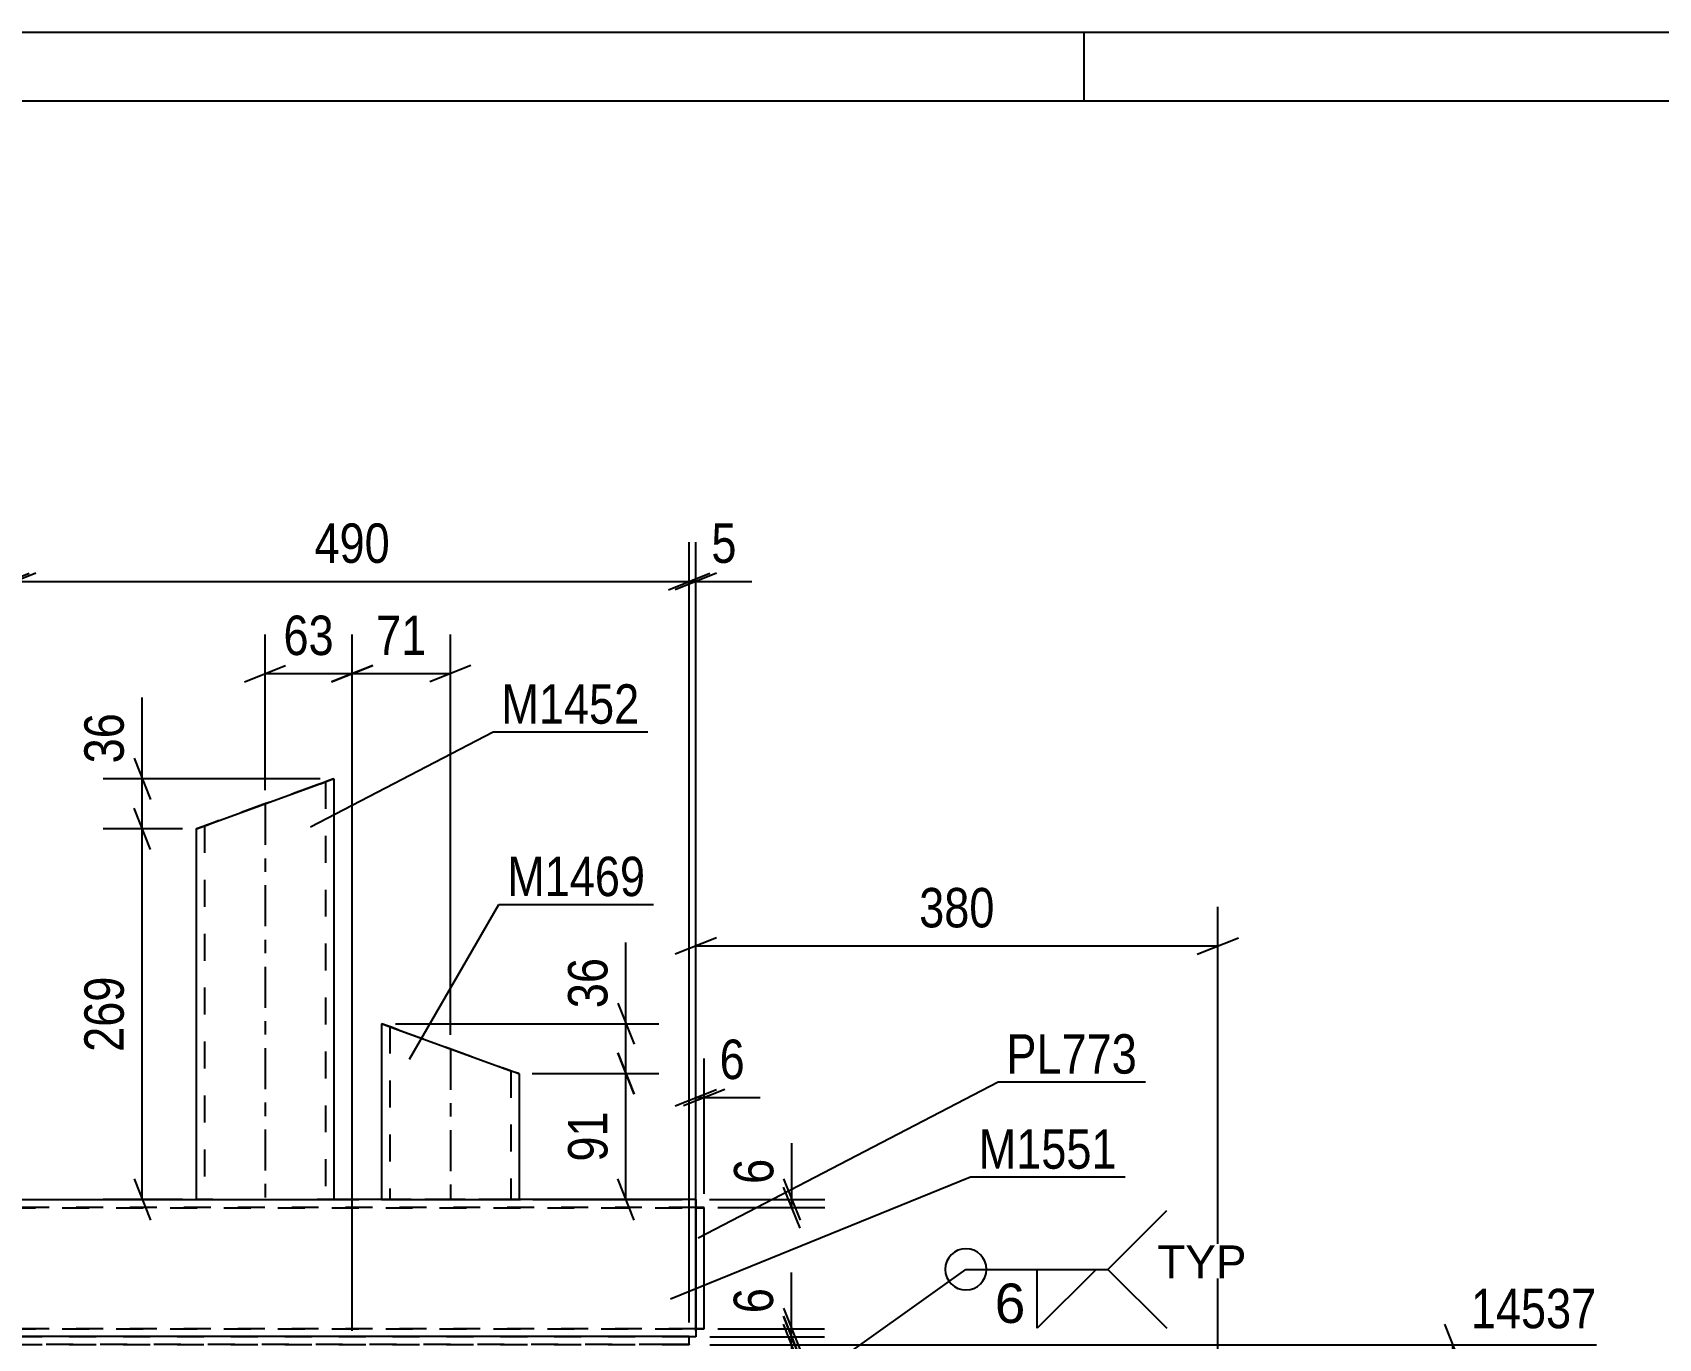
# Model space of a CAD drawing. Header units: millimetres. Extents: x 0 to 841, y 0 to 594.
# Drawn here: x 344.5 to 462.8, y 499.1 to 594 of the extents above; entities that cross this region are included whole.
import ezdxf

# ---------------------------------------------------------------- set-up
doc = ezdxf.new("R2010")
doc.units = ezdxf.units.MM
doc.linetypes.add('DXK_LINE_DOT2', pattern=[3.9198, 1.9599, -1.9599])
doc.linetypes.add('DXK_LINE_DOT3', pattern=[5.918699999999999, 2.979, -0.9799, 0.9799, -0.9799])
doc.styles.add('Arial', font='ARIAL.TTF', dxfattribs={"height": 0.2})
doc.styles.add('Arial Narrow', font='ARIALN.TTF', dxfattribs={"height": 0.2})

# ---------------------------------------------------------------- blocks, each defined once
blk = doc.blocks.new('Unknown-681621213-15216')
at = {"color": 5, "linetype": 'Continuous'}
for p, q in [((841, 594), (0, 594)), ((421, 589), (421, 594)), ((836, 589), (5, 589))]:
    blk.add_line(p, q, dxfattribs=at)
blk = doc.blocks.new('Part-681621213-31914 - 31883')
at = {"color": 2, "linetype": 'Continuous'}
for p, q in [((392.2548033678335, 499.2102249750586), (343.2548033678335, 499.2102249750586)), ((343.2548033678335, 498.6102249852193), (343.2548033678335, 499.2102249750586)), ((392.2548033678335, 498.6102249852193), (392.2548033678335, 499.2102249750586)), ((343.2548033678335, 498.6102249852193), (344.9314560782307, 498.6102249852193)), ((392.2548033678335, 498.6102249852193), (390.5781506574234, 498.6102249852193))]:
    blk.add_line(p, q, dxfattribs=at)
at = {"color": 7, "linetype": 'DXK_LINE_DOT2'}
for p, q in [((343.2548033678335, 499.2012072721098), (392.2548033678335, 499.2012072721098)), ((343.2548033678335, 498.6012072822705), (343.2548033678335, 498.6102249852193)), ((343.2548033678335, 498.6099164228502), (343.2548033678335, 498.6102249852193)), ((343.2548033678335, 498.6012072822705), (343.2548033678335, 498.6099164228502)), ((392.2548033678335, 498.6012072822705), (343.2548033678335, 498.6012072822705)), ((390.5781506574234, 498.6102249852193), (344.9314560782307, 498.6102249852193)), ((392.2548033678335, 498.6102249852193), (392.2548033678335, 498.6012072822705)), ((392.2548033678335, 498.6099164228502), (392.2548033678335, 498.6102249852193)), ((392.2548033678335, 498.6012072822705), (392.2548033678335, 498.6099164228502))]:
    blk.add_line(p, q, dxfattribs=at)
blk = doc.blocks.new('Part-681621213-40569 - 31883')
at = {"color": 2, "linetype": 'Continuous'}
for p, q in [((369.894422116137, 521.944330980946), (369.8944125100641, 509.1702872812064)), ((369.894422116137, 521.944330980946), (369.9857666466121, 521.9111688174951)), ((369.9857666466121, 521.9111688174951), (370.2458938723327, 521.8165619369872)), ((370.2458938723327, 521.8165619369872), (370.6352017812422, 521.674913379366)), ((370.6352017812422, 521.674913379366), (371.0944217732932, 521.5077878534817)), ((371.0944217732932, 521.5077878534817), (378.6944196931383, 518.7416160156281)), ((378.6944196931383, 518.7416160156281), (379.1536396873815, 518.5744568677999)), ((379.1536396873815, 518.5744568677999), (379.5429476025331, 518.4327125629841)), ((379.5429476025331, 518.4327125629841), (379.8030748375959, 518.3379623866729)), ((379.8030748375959, 518.3379623866729), (379.8944193790906, 518.3046311942967)), ((379.8944193790906, 518.3046311942967), (379.8944125100641, 509.170279761235)), ((369.985757065541, 509.1703717093636), (369.8944125100641, 509.1702872812064)), ((370.2458843624596, 509.1704431467174), (369.985757065541, 509.1703717093636)), ((370.6351923779249, 509.1704907175784), (370.2458843624596, 509.1704431467174)), ((371.0944124956665, 509.170507179714), (370.6351923779249, 509.1704907175784)), ((371.0944124956665, 509.170507179714), (378.6944124956665, 509.1705014645359)), ((379.1536326156004, 509.1704843117357), (378.6944124956665, 509.1705014645359)), ((379.5429406373076, 509.1704361553578), (379.1536326156004, 509.1704843117357)), ((379.8030679435679, 509.1703643267743), (379.5429406373076, 509.1704361553578)), ((379.8944125100641, 509.170279761235), (379.8030679435679, 509.1703643267743))]:
    blk.add_line(p, q, dxfattribs=at)
at = {"color": 7, "linetype": 'DXK_LINE_DOT2'}
for p, q in [((369.8944222073215, 521.942932283702), (369.894422116137, 521.944330980946)), ((369.9857667488161, 521.9096010913265), (369.8944222073215, 521.942932283702)), ((370.2458939838789, 521.8148509150149), (369.9857667488161, 521.9096010913265)), ((370.5400943137332, 521.7077346206659), (370.2458939838789, 521.8148509150149)), ((370.4944219519135, 521.7259489937471), (370.4944126012493, 509.1688884242813)), ((370.4944220430987, 521.7245502965031), (370.4944219519135, 521.7259489937471)), ((370.5400942171515, 521.7093679120219), (370.4944219519135, 521.7259489937471)), ((370.4944220430987, 521.7245502965031), (370.5400943138461, 521.7078847003156)), ((370.6701578300118, 521.6620644717677), (370.5400942171515, 521.7093679120219)), ((370.5400943138461, 521.7078847003156), (370.6701579313774, 521.6605096121596)), ((371.0944218932737, 521.5059474623711), (370.5400943137332, 521.7077346206659)), ((370.8648117844669, 521.591240192957), (370.6701578300118, 521.6620644717677)), ((370.6701579313774, 521.6605096121596), (370.8648118889533, 521.5896374597512)), ((370.8648117844669, 521.591240192957), (378.9240296974588, 518.6579260182473)), ((370.8648118889533, 521.5896374597512), (378.9240298019459, 518.6563232850419)), ((371.0944218932737, 521.5059474623711), (378.6944198131189, 518.7397756245177)), ((379.1536398051698, 518.572650098633), (378.6944198131189, 518.7397756245177)), ((378.9240296974588, 518.6579260182473), (379.1186836550345, 518.5870538658389)), ((378.9240298019459, 518.6563232850419), (379.1536396861248, 518.5727857215786)), ((379.1186836550345, 518.5870538658389), (379.1536396872796, 518.5743212881926)), ((379.1536396872796, 518.5743212881926), (379.2487472725659, 518.5396787776833)), ((379.1536396861248, 518.5727857215786), (379.2487473692605, 518.5381955659775)), ((379.5429477140793, 518.4310015410117), (379.1536398051698, 518.572650098633)), ((379.2487472725659, 518.5396787776833), (379.2944195433133, 518.5230131814958)), ((379.2487473692605, 518.5381955659775), (379.2944196344985, 518.5216144842518)), ((379.2944195433133, 518.5230131814958), (379.2944126012493, 509.1688818067069)), ((379.2944196344985, 518.5216144842518), (379.2944195433133, 518.5230131814958)), ((379.8030749397998, 518.3363946605039), (379.5429477140793, 518.4310015410117)), ((379.8944194702757, 518.3032324970529), (379.8030749397998, 518.3363946605039)), ((379.8944194702757, 518.3032324970529), (379.8944193790906, 518.3046311942967)), ((369.8944125100641, 509.1702872812064), (369.8944126012494, 509.1688888754798)), ((369.8944126012494, 509.1688888754798), (369.8944125100641, 509.1702872812064)), ((369.8944126012494, 509.1688888754798), (369.9857571677456, 509.1688043099414)), ((369.9857571677456, 509.1688043099414), (370.2458844740066, 509.1687324813573)), ((370.2458844740066, 509.1687324813573), (370.6351924957131, 509.1686843249796)), ((370.4944125100641, 509.1702868300079), (370.5400847878029, 509.1703290440872)), ((370.5400848844975, 509.1688461415125), (370.4944126012493, 509.1688884242813)), ((370.5400847878029, 509.1703290440872), (370.6701484362623, 509.1703647627638)), ((370.670148537628, 509.1688102272206), (370.5400848844975, 509.1688461415125)), ((370.6351924957131, 509.1686843249796), (371.094412615647, 509.1686671721789)), ((370.6701484362623, 509.1703647627638), (370.8648024439941, 509.1703885481941)), ((370.8648025484812, 509.1687861490312), (370.670148537628, 509.1688102272206)), ((378.9240225628322, 509.1703824876841), (370.8648024439941, 509.1703885481941)), ((378.9240226673194, 509.1687800885211), (370.8648025484812, 509.1687861490312)), ((371.094412615647, 509.1686671721789), (378.694412615647, 509.1686614570008)), ((378.694412615647, 509.1686614570008), (379.1536327333894, 509.1686779191369)), ((378.9240225628322, 509.1703824876841), (379.1536326154984, 509.1703487571329)), ((379.118676675052, 509.1688038739515), (378.9240226673194, 509.1687800885211)), ((379.2487403235113, 509.1688395926286), (379.118676675052, 509.1688038739515)), ((379.1536326154984, 509.1703487571329), (379.248740226816, 509.1703224952028)), ((379.1536327333894, 509.1686779191369), (379.5429407488539, 509.1687254899978)), ((379.248740226816, 509.1703224952028), (379.2944125100641, 509.1702802124335)), ((379.2944126012493, 509.1688818067069), (379.2487403235113, 509.1688395926286)), ((379.5429407488539, 509.1687254899978), (379.8030680457725, 509.1687969273517)), ((379.8030680457725, 509.1687969273517), (379.8944126012494, 509.1688813555084)), ((379.8944125100641, 509.170279761235), (379.8944126012494, 509.1688813555084)), ((379.8944126012494, 509.1688813555084), (379.8944125100641, 509.170279761235))]:
    blk.add_line(p, q, dxfattribs=at)
at = {"color": 7, "linetype": 'DXK_LINE_DOT3'}
blk.add_line((374.8944207932064, 520.1237817378315), (374.8944125556495, 509.1695843171952), dxfattribs=at)
blk = doc.blocks.new('Part-681621213-40572 - 31883')
at = {"color": 7, "linetype": 'DXK_LINE_DOT2'}
for p, q in [((365.4459029178927, 539.3909116970401), (357.3866820070476, 536.4575936825161)), ((365.4459029439988, 539.3893090113118), (357.3866820331538, 536.4559909967872)), ((365.2162928639502, 539.3056189080532), (357.386682033124, 536.4558805759264)), ((365.6405569719963, 539.4600540243168), (365.2162928639502, 539.3056189080532)), ((365.6405569467052, 539.4617360693028), (365.4459029178927, 539.3909116970401)), ((365.4459029439988, 539.3893090113118), (365.6405569720306, 539.4601812557537)), ((366.0648210837082, 539.614522763062), (365.6405569719963, 539.4600540243168)), ((365.7706206108653, 539.5090395725867), (365.6405569467052, 539.4617360693028)), ((365.6405569720306, 539.4601812557537), (365.7706206350244, 539.5075564048166)), ((365.8162928965349, 539.5256206773245), (365.7706206108653, 539.5090395725867)), ((365.7706206350244, 539.5075564048166), (365.8162929193173, 539.5242220215132)), ((365.8162928965349, 539.5256206773245), (365.8162847232668, 509.1688759309801)), ((365.8162929193173, 539.5242220215132), (365.8162928965349, 539.5256206773245)), ((366.3249484096951, 539.7092730611887), (366.0648210837082, 539.614522763062)), ((366.4162929782817, 539.7426042945824), (366.3249484096951, 539.7092730611887)), ((366.4162929782817, 539.7426042945824), (366.4162929554992, 539.744002950393)), ((356.5076365668871, 536.1360619529094), (356.416291995548, 536.1028997434339)), ((356.416291995548, 536.1028997434339), (356.4162919727655, 536.1042983992452)), ((356.767763895208, 536.2306689594777), (356.5076365668871, 536.1360619529094)), ((357.0619643401413, 536.337713041529), (356.767763895208, 536.2306689594777)), ((357.0162920317291, 536.3226806723139), (357.0162847232669, 509.1688783069738)), ((357.0619643160228, 536.3393462890106), (357.0162920317291, 536.3226806723139)), ((357.0162920545116, 536.3212820165027), (357.0619643401819, 536.3378631212406)), ((357.0162920545116, 536.3212820165027), (357.0162920317291, 536.3226806723139)), ((357.386682033124, 536.4558805759264), (357.0619643401413, 536.337713041529)), ((357.0619643401819, 536.3378631212406), (357.192028004342, 536.385166624525)), ((357.1570719233659, 536.3739888399832), (357.0619643160228, 536.3393462890106)), ((357.3866820070476, 536.4575936825161), (357.1570719233659, 536.3739888399832)), ((357.192028004342, 536.385166624525), (357.3866820331538, 536.4559909967872)), ((356.4162847004844, 509.1702770875116), (356.4162847232669, 509.1688784689734)), ((356.4162847232669, 509.1688784689734), (356.4162847004844, 509.1702770875116)), ((356.4162847232669, 509.1688784689734), (356.5076292856304, 509.1687939346037)), ((356.5076292856304, 509.1687939346037), (356.7677565883873, 509.1687222204994)), ((356.7677565883873, 509.1687222204994), (357.1570646077524, 509.1686742444834)), ((357.0162847004844, 509.1702769255122), (357.0619569802896, 509.170319168034)), ((357.0619570044486, 509.1688360397891), (357.0162847232669, 509.1688783069738)), ((357.0619569802896, 509.170319168034), (357.1570645782867, 509.1703453367468)), ((357.1920206558271, 509.1688001827368), (357.0619570044486, 509.1688360397891)), ((357.1570645782867, 509.1703453367468), (357.1920206305009, 509.1703549548518)), ((357.1570646077524, 509.1686742444834), (357.3866746654798, 509.1686657774758)), ((357.1920206305009, 509.1703549548518), (357.3866746394042, 509.1703788377473)), ((357.3866746655096, 509.1687761947288), (357.1920206558271, 509.1688001827368)), ((357.3866746394042, 509.1703788377473), (365.4458947582423, 509.1703766617637)), ((357.3866746655096, 509.1687761947288), (365.4458947843478, 509.168774018745)), ((357.3866746654798, 509.1686657774758), (365.2162847268641, 509.1686552584736)), ((365.2162847268641, 509.1686552584736), (365.6755048454286, 509.1686719445104)), ((365.4458947582423, 509.1703766617637), (365.6405487679249, 509.1703526737554)), ((365.6405487932511, 509.1687979016404), (365.4458947843478, 509.168774018745)), ((365.6405487679249, 509.1703526737554), (365.7706124193033, 509.1703168167031)), ((365.7706124434624, 509.1688336884582), (365.6405487932511, 509.1687979016404)), ((365.6755048454286, 509.1686719445104), (366.0648128632345, 509.1687197103009)), ((365.7706124193033, 509.1703168167031), (365.8162847004844, 509.1702745495184)), ((365.8162847232668, 509.1688759309801), (365.7706124434624, 509.1688336884582)), ((366.0648128632345, 509.1687197103009), (366.3249401636573, 509.1687912839369)), ((366.3249401636573, 509.1687912839369), (366.4162847232669, 509.1688757689806)), ((366.4162847004844, 509.1702743875188), (366.4162847232669, 509.1688757689806)), ((366.4162847232669, 509.1688757689806), (366.4162847004844, 509.1702743875188))]:
    blk.add_line(p, q, dxfattribs=at)
at = {"color": 2, "linetype": 'Continuous'}
for p, q in [((357.6162920870962, 536.5412837857737), (365.2162928339733, 539.3074592446469)), ((365.2162928339733, 539.3074592446469), (365.6755129982149, 539.4745849898243)), ((365.6755129982149, 539.4745849898243), (366.0648210558391, 539.6162337343496)), ((366.0648210558391, 539.6162337343496), (366.3249483841594, 539.7108407409175)), ((366.3249483841594, 539.7108407409175), (366.4162929554992, 539.744002950393)), ((366.4162929554992, 539.744002950393), (366.4162847004844, 509.1702743875188)), ((356.4162919727655, 536.1042983992452), (356.4162847004844, 509.1702770875116)), ((356.4162919727655, 536.1042983992452), (356.5076365413514, 536.1376296326384)), ((356.5076365413514, 536.1376296326384), (356.7677638673382, 536.2323799307651)), ((356.7677638673382, 536.2323799307651), (357.1570719234026, 536.3741244196488)), ((357.1570719234026, 536.3741244196488), (357.6162920870962, 536.5412837857737)), ((356.5076292600947, 509.1703615725554), (356.4162847004844, 509.1702770875116)), ((356.7677565605175, 509.1704331461913), (356.5076292600947, 509.1703615725554)), ((357.1570645783233, 509.170480911982), (356.7677565605175, 509.1704331461913)), ((357.6162846968871, 509.1704975980186), (357.1570645783233, 509.170480911982)), ((357.6162846968871, 509.1704975980186), (365.2162846968872, 509.1704955460239)), ((365.6755048159996, 509.1704786120093), (365.2162846968872, 509.1704955460239)), ((366.0648128353647, 509.1704306359928), (365.6755048159996, 509.1704786120093)), ((366.3249401381216, 509.1703589218887), (366.0648128353647, 509.1704306359928)), ((366.4162847004844, 509.1702743875188), (366.3249401381216, 509.1703589218887))]:
    blk.add_line(p, q, dxfattribs=at)
at = {"color": 7, "linetype": 'DXK_LINE_DOT3'}
blk.add_line((361.4162924755232, 537.9234513457322), (361.416284711872, 509.169576427086), dxfattribs=at)
blk = doc.blocks.new('Part-681621213-40573 - 31883')
at = {"color": 2, "linetype": 'Continuous'}
for p, q in [((342.7517956636852, 509.1702632134839), (356.4163180378279, 509.1702733798803)), ((342.7517956636852, 509.1702632134839), (342.7517965564888, 507.9704840767116)), ((369.8951348501166, 509.1702834081119), (366.4162513691043, 509.1702808198248)), ((392.7517956624854, 509.1703004134536), (379.8936901937769, 509.1702908470309)), ((392.7517956624854, 509.1703004134536), (392.7517957304457, 509.0790403669351)), ((392.7517957304457, 509.0790403669351), (392.7518031025159, 499.1703005828033)), ((342.7518030357553, 499.2616924551947), (342.7517965564888, 507.9704840767116)), ((342.7518030357553, 499.2616924551947), (342.7518031037156, 499.1702633828336)), ((342.7518031037156, 499.1702633828336), (343.2548033678335, 499.1702637570657)), ((342.7518031037156, 499.1688647110994), (343.2548033678335, 499.1688650853314)), ((392.7518031025159, 499.1703005828033), (392.2548033678335, 499.170300213036)), ((392.7518031025159, 499.1689019110691), (392.2548033678335, 499.1689015413018))]:
    blk.add_line(p, q, dxfattribs=at)
at = {"color": 7, "linetype": 'DXK_LINE_DOT2'}
for p, q in [((342.7517956636852, 509.1688645417497), (342.7517956636852, 509.1702632134839)), ((342.7517956636852, 509.1688645417497), (392.7517956624854, 509.1689017417194)), ((392.7517961088872, 508.5703004236146), (342.751796110087, 508.5702632236449)), ((342.751796110087, 508.5702632236449), (342.751796110087, 508.5688645519106)), ((342.751796110087, 508.5702632236449), (342.7517961440672, 508.5246332003856)), ((342.751796110087, 508.5688645519106), (392.7517961088872, 508.5689017518803)), ((342.7517961440672, 508.5246332003856), (342.7517963856581, 508.1999753054568)), ((356.4163180378279, 509.1702733798803), (366.4162513691043, 509.1702808198248)), ((369.9857570654746, 509.1702834755347), (369.8951348501166, 509.1702834081119)), ((379.8936901937769, 509.1702908470309), (369.9857570654746, 509.1702834755347)), ((392.7517956624854, 509.1689017417194), (392.7517956624854, 509.1703004134536)), ((392.7517961088872, 508.5689017518803), (392.7517961088872, 508.5703004236146)), ((392.7517961428674, 508.5231872157001), (392.7517961088872, 508.5689017518803)), ((342.751802210912, 500.370484205417), (342.751802210912, 500.368643847872)), ((342.751802210912, 500.370484205417), (342.751802210912, 500.3687542693247)), ((342.751802210912, 500.370484205417), (342.751802210912, 500.3703737839642)), ((392.7518022097122, 500.3686810478417), (392.7518022097122, 500.3705214053867)), ((392.7518022097122, 500.3705214053867), (392.7518022097122, 500.3687914692944)), ((392.7518022097122, 500.3705214053867), (392.7518022097122, 500.3704109839339)), ((392.751802656114, 499.7703005726424), (342.7518026573138, 499.7702633726729)), ((342.7518026573138, 499.7702633726729), (342.7518026573138, 499.7688647009387)), ((342.7518026573138, 499.7688647009387), (392.751802656114, 499.7689019009084)), ((342.7518031037156, 499.1688647110994), (342.7518031037156, 499.1702633828336)), ((342.7518031037156, 499.1702633828336), (342.7518031037156, 499.1688647110994)), ((392.2548033678335, 499.170300213036), (343.2548033678335, 499.1702637570657)), ((392.2548033678335, 499.1689015413018), (343.2548033678335, 499.1688650853314)), ((392.751802656114, 499.7689019009084), (392.751802656114, 499.7703005726424)), ((392.7518031025159, 499.1689019110691), (392.7518031025159, 499.1703005828033)), ((392.7518031025159, 499.1703005828033), (392.7518031025159, 499.1689019110691))]:
    blk.add_line(p, q, dxfattribs=at)
blk = doc.blocks.new('Part-681621213-40574 - 31883')
at = {"color": 2, "linetype": 'Continuous'}
for p, q in [((393.3517953846398, 508.5704115256781), (392.7517953846398, 508.5704110792784)), ((393.3518019318666, 499.770411674989), (393.3517953846398, 508.5704115256781)), ((393.3518019318666, 499.770411674989), (392.7518019318666, 499.7704112285895)), ((392.7518019318666, 499.7687917227539), (393.3518019318666, 499.7687921691534))]:
    blk.add_line(p, q, dxfattribs=at)
at = {"color": 7, "linetype": 'DXK_LINE_DOT2'}
for p, q in [((392.7518019318666, 499.7687917227539), (392.7517953846398, 508.5704110792784)), ((392.7517953846398, 508.5687915734428), (393.3517953846398, 508.5687920198423)), ((392.7518019318666, 499.7704112285895), (392.7518019318666, 499.7687917227539)), ((393.3518019318666, 499.7687921691534), (393.3518019318666, 499.770411674989)), ((393.3518019318666, 499.7687921691534), (393.3518019318666, 499.770411674989))]:
    blk.add_line(p, q, dxfattribs=at)
blk = doc.blocks.new('StraightDimension-681621213-45903 - 31883')
at = {"color": 7, "linetype": 'Continuous'}
for p, q in [((399.1134355197789, 500.6696013076215), (400.3134355674626, 497.6696011884122)), ((393.7548029454297, 499.1696012480168), (402.1134355436208, 499.1696012480168)), ((400.3134355674626, 497.1018513443051), (399.1134355197789, 500.1018514635144)), ((399.7134355436208, 498.6018514039097), (399.7134355436208, 499.1696012480168)), ((393.7548033678335, 498.6018514039097), (402.1134355436208, 498.6018514039097)), ((399.7134355436208, 498.6018514039097), (399.7134355436208, 494.5237264039097)), ((399.7134355436208, 498.6018514039097), (399.7134355436208, 494.5237264039097))]:
    blk.add_line(p, q, dxfattribs=at)
at = {"color": 0}
blk.add_wipeout([(398.9634266246156, 498.07685360781625), (394.7634266246439, 498.0768381803548), (394.7634377475681, 495.0487131803752), (398.9634377475398, 495.04872860783667)], dxfattribs=at)
at = {"color": 3, "style": 'Arial Narrow'}
blk.add_text('6', height=2.86328125, rotation=90.0002104591497, dxfattribs=at).set_placement((398.3634355436208, 495.6487264039097))
blk = doc.blocks.new('StraightDimension-681621213-45923 - 31883')
at = {"color": 7, "linetype": 'Continuous'}
for p, q in [((392.7517956624854, 510.1703004134536), (392.7517956624854, 519.4211656284465)), ((393.3517953846398, 509.5704115256781), (393.3517953846398, 519.4211656284465)), ((391.2517956028807, 515.9711656046045), (394.25179572209, 517.1711656522882)), ((394.8517954442445, 517.1711656522882), (391.8517953250352, 515.9711656046045)), ((392.7517956624854, 516.5711656284464), (393.3517953846398, 516.5711656284464)), ((393.3517953846398, 516.5711656284464), (397.4299203846398, 516.5711656284464)), ((393.3517953846398, 516.5711656284464), (397.4299203846398, 516.5711656284464))]:
    blk.add_line(p, q, dxfattribs=at)
at = {"color": 0}
blk.add_wipeout([(396.9049203846398, 517.3211656284462), (396.9049203846398, 521.5211656284463), (393.87679538463976, 521.5211656284463), (393.87679538463976, 517.3211656284462)], dxfattribs=at)
at = {"color": 3, "style": 'Arial Narrow'}
blk.add_text('6', height=2.86328125, dxfattribs=at).set_placement((394.4767953846398, 517.9211656284465))
blk = doc.blocks.new('StraightDimension-681621213-32477 - 31883')
at = {"color": 7, "linetype": 'Continuous'}
for p, q in [((392.2548033678335, 500.2102249750586), (392.2548033678335, 556.9462854126139)), ((392.7548033678335, 499.6057161337449), (392.7548033678335, 556.9462854126139)), ((390.7548033082289, 553.4962853887719), (393.7548034274382, 554.6962854364556)), ((394.2548034274382, 554.6962854364556), (391.2548033082289, 553.4962853887719)), ((392.2548033678335, 554.0962854126137), (392.7548033678335, 554.0962854126137)), ((392.7548033678335, 554.0962854126137), (396.8329283678335, 554.0962854126137)), ((392.7548033678335, 554.0962854126137), (396.8329283678335, 554.0962854126137))]:
    blk.add_line(p, q, dxfattribs=at)
at = {"color": 0}
blk.add_wipeout([(396.3079283678335, 554.8462854126136), (396.3079283678335, 559.0462854126137), (393.2798033678335, 559.0462854126137), (393.2798033678335, 554.8462854126136)], dxfattribs=at)
at = {"color": 3, "style": 'Arial Narrow'}
blk.add_text('5', height=2.86328125, dxfattribs=at).set_placement((393.8798033678335, 555.4462854126139))
blk = doc.blocks.new('StraightDimension-681621213-32478 - 31883')
at = {"color": 7, "linetype": 'Continuous'}
for p, q in [((343.2548033678335, 500.2102249750586), (343.2548033678335, 556.9462854126139)), ((392.2548033678335, 500.2102249750586), (392.2548033678335, 556.9462854126139)), ((344.7548034274382, 554.6962854364556), (341.7548033082289, 553.4962853887719)), ((390.7548033082289, 553.4962853887719), (393.7548034274382, 554.6962854364556)), ((343.2548033678335, 554.0962854126137), (392.2548033678335, 554.0962854126137))]:
    blk.add_line(p, q, dxfattribs=at)
at = {"color": 0}
blk.add_wipeout([(371.09699086783354, 554.8462854126137), (371.09699086783354, 559.0462854126138), (364.4126158678335, 559.0462854126138), (364.4126158678335, 554.8462854126137)], dxfattribs=at)
at = {"color": 3, "style": 'Arial Narrow'}
blk.add_text('490', height=2.86328125, dxfattribs=at).set_placement((365.0126158678335, 555.4462854126139))
blk = doc.blocks.new('StraightDimension-681621213-32479 - 31883')
at = {"color": 7, "linetype": 'Continuous'}
for p, q in [((342.7548033678335, 499.6057161337449), (342.7548033678335, 556.9462854137646)), ((343.2548033678335, 500.2102249750586), (343.2548033678335, 556.9462854137646)), ((341.2548033082289, 553.4962853899226), (344.2548034274382, 554.6962854376063)), ((344.7548034274382, 554.6962854376063), (341.7548033082289, 553.4962853899226)), ((342.7548033678335, 554.0962854137645), (338.6766783678335, 554.0962854137645)), ((342.7548033678335, 554.0962854137645), (338.6766783678335, 554.0962854137645)), ((342.7548033678335, 554.0962854137645), (343.2548033678335, 554.0962854137645))]:
    blk.add_line(p, q, dxfattribs=at)
at = {"color": 0}
blk.add_wipeout([(342.2298033678335, 554.8462854137645), (342.2298033678335, 559.0462854137645), (339.2016783678335, 559.0462854137645), (339.2016783678335, 554.8462854137645)], dxfattribs=at)
at = {"color": 3, "style": 'Arial Narrow'}
blk.add_text('5', height=2.86328125, dxfattribs=at).set_placement((339.8016783678335, 555.4462854137646))
blk = doc.blocks.new('StraightDimension-681621213-32498 - 31883')
at = {"color": 7, "linetype": 'Continuous'}
for p, q in [((392.7548033678335, 499.6057161337449), (392.7548033678335, 530.4464590562163)), ((430.7148498484596, 477.3936230737214), (430.7148498484596, 530.4464590562163)), ((394.2548034274382, 528.196459080058), (391.2548033082289, 526.9964590323743)), ((392.7548033678335, 527.5964590562162), (430.7148498484596, 527.5964590562162)), ((429.2148497888549, 526.9964590323743), (432.2148499080642, 528.196459080058))]:
    blk.add_line(p, q, dxfattribs=at)
at = {"color": 0}
blk.add_wipeout([(415.07701410814656, 528.3464590562162), (415.07701410814656, 532.5464590562162), (408.3926391081465, 532.5464590562162), (408.3926391081465, 528.3464590562162)], dxfattribs=at)
at = {"color": 3, "style": 'Arial Narrow'}
blk.add_text('380', height=2.86328125, dxfattribs=at).set_placement((408.9926391081465, 528.9464590562163))
blk = doc.blocks.new('StraightDimension-681621213-39762 - 31883')
at = {"color": 7, "linetype": 'Continuous'}
for p, q in [((448.4147465667469, 497.1057160741403), (447.2147465190632, 500.1057161933496)), ((393.7548033678335, 498.6057161337449), (458.2553715429051, 498.6057161337449)), ((447.8147465429051, 476.3936230737214), (447.8147465429051, 498.6057161337449)), ((447.2147465190632, 477.893623133326), (448.4147465667469, 474.8936230141167)), ((431.7148498484596, 476.3936230737214), (458.2553715429051, 476.3936230737214))]:
    blk.add_line(p, q, dxfattribs=at)
at = {"color": 0}
blk.add_wipeout([(447.06472419374376, 490.84185930761515), (442.8647241937721, 490.8418438801537), (442.86474874685246, 484.1574688801988), (447.0647487468242, 484.1574843076603)], dxfattribs=at)
at = {"color": 3, "style": 'Arial Narrow'}
blk.add_text('222', height=2.86328125, rotation=90.0002104591497, dxfattribs=at).set_placement((446.4647465429051, 484.7574821037331))
at = {"color": 0, "linetype": 'Continuous'}
blk.add_wipeout([(458.855371542905, 499.2057161337449), (458.855371542905, 503.40571613374493), (448.514746542905, 503.40571613374493), (448.514746542905, 499.2057161337449)], dxfattribs=at)
at = {"color": 3, "linetype": 'Continuous', "style": 'Arial Narrow'}
blk.add_text('14537', height=2.86328125, dxfattribs=at).set_placement((449.1147465429051, 499.8057161337449))
blk = doc.blocks.new('StraightDimension-681621213-42994 - 31883')
at = {"color": 7, "linetype": 'Continuous'}
for p, q in [((367.7548033678335, 499.6057161325942), (367.7548033678335, 550.2449229311194)), ((374.8944207940773, 521.124940287762), (374.8944207940773, 550.2449229311194)), ((366.2548033082289, 546.7949229072774), (369.2548034274382, 547.9949229549611)), ((376.3944208536819, 547.9949229549611), (373.3944207344726, 546.7949229072774)), ((367.7548033678335, 547.3949229311193), (374.8944207940773, 547.3949229311193))]:
    blk.add_line(p, q, dxfattribs=at)
at = {"color": 0}
blk.add_wipeout([(373.75273708095546, 548.1449229311193), (373.75273708095546, 552.3449229311193), (368.89648708095547, 552.3449229311193), (368.89648708095547, 548.1449229311193)], dxfattribs=at)
at = {"color": 3, "style": 'Arial Narrow'}
blk.add_text('71', height=2.86328125, dxfattribs=at).set_placement((369.4964870809554, 548.7449229311194))
blk = doc.blocks.new('StraightDimension-681621213-42995 - 31883')
at = {"color": 7, "linetype": 'Continuous'}
for p, q in [((361.4162924758361, 538.9246099959407), (361.4162924758361, 550.2449229311194)), ((367.7548033678335, 499.6057161325942), (367.7548033678335, 550.2449229311194)), ((359.9162924162314, 546.7949229072774), (362.9162925354407, 547.9949229549611)), ((369.2548034274382, 547.9949229549611), (366.2548033082289, 546.7949229072774)), ((361.4162924758361, 547.3949229311193), (367.7548033678335, 547.3949229311193))]:
    blk.add_line(p, q, dxfattribs=at)
at = {"color": 0}
blk.add_wipeout([(367.0136729218349, 548.1449229311193), (367.0136729218349, 552.3449229311193), (362.15742292183484, 552.3449229311193), (362.15742292183484, 548.1449229311193)], dxfattribs=at)
at = {"color": 3, "style": 'Arial Narrow'}
blk.add_text('63', height=2.86328125, dxfattribs=at).set_placement((362.7574229218348, 548.7449229311194))
blk = doc.blocks.new('StraightDimension-681621213-43139 - 31883')
at = {"color": 7, "linetype": 'Continuous'}
for p, q in [((352.4894990085822, 539.744002950393), (352.4894990085822, 545.650252950393)), ((352.4894990085822, 539.744002950393), (352.4894990085822, 545.650252950393)), ((351.8894989847403, 541.2440030099976), (353.089499032424, 538.2440028907884)), ((365.4162929554992, 539.744002950393), (349.6394990085822, 539.744002950393)), ((352.4894990085822, 536.1042983992452), (352.4894990085822, 539.744002950393)), ((353.089499032424, 534.6042983396405), (351.8894989847403, 537.6042984588498)), ((355.4162919727655, 536.1042983992452), (349.6394990085822, 536.1042983992452))]:
    blk.add_line(p, q, dxfattribs=at)
at = {"color": 0}
blk.add_wipeout([(351.739483374499, 545.1252551542874), (347.5394833745273, 545.125239726826), (347.5395012125296, 540.2689897268588), (351.7395012125013, 540.2690051543202)], dxfattribs=at)
at = {"color": 3, "style": 'Arial Narrow'}
blk.add_text('36', height=2.86328125, rotation=90.0002104591497, dxfattribs=at).set_placement((351.1394990085822, 540.869002950393))
blk = doc.blocks.new('StraightDimension-681621213-43140 - 31883')
at = {"color": 7, "linetype": 'Continuous'}
for p, q in [((353.089499032424, 534.6042983396405), (351.8894989847403, 537.6042984588498)), ((355.4162919727655, 536.1042983992452), (349.6394990085822, 536.1042983992452)), ((352.4894990085822, 509.1702733798803), (352.4894990085822, 536.1042983992452)), ((351.8894989847403, 510.6702734394849), (353.089499032424, 507.6702733202756)), ((355.4163180378279, 509.1702733798803), (349.6394990085822, 509.1702733798803))]:
    blk.add_line(p, q, dxfattribs=at)
at = {"color": 0}
blk.add_wipeout([(351.7394766594208, 525.9794755934447), (347.5394766594491, 525.9794601659833), (347.5395012125295, 519.2950851660285), (351.7395012125012, 519.2951005934899)], dxfattribs=at)
at = {"color": 3, "style": 'Arial Narrow'}
blk.add_text('269', height=2.86328125, rotation=90.0002104591497, dxfattribs=at).set_placement((351.1394990085822, 519.8950983895627))
blk = doc.blocks.new('StraightDimension-681621213-43175 - 31883')
at = {"color": 7, "linetype": 'Continuous'}
for p, q in [((387.6686933060723, 521.944330980946), (387.6686933060723, 527.850580980946)), ((387.6686933060723, 521.944330980946), (387.6686933060723, 527.850580980946)), ((387.0686932822305, 523.4443310405507), (388.2686933299142, 520.4443309213414)), ((370.894422116137, 521.944330980946), (390.0686933060723, 521.944330980946)), ((387.6686933060723, 518.3198135787784), (387.6686933060723, 521.944330980946)), ((388.2686933299142, 516.8198135191737), (387.0686932822305, 519.819813638383)), ((380.8487472050378, 518.3198135787784), (390.0686933060723, 518.3198135787784))]:
    blk.add_line(p, q, dxfattribs=at)
at = {"color": 0}
blk.add_wipeout([(386.9186776719891, 527.3255831848403), (382.7186776720174, 527.3255677573788), (382.71869551001976, 522.4693177574117), (386.9186955099914, 522.4693331848731)], dxfattribs=at)
at = {"color": 3, "style": 'Arial Narrow'}
blk.add_text('36', height=2.86328125, rotation=90.0002104591497, dxfattribs=at).set_placement((386.3186933060723, 523.069330980946))
blk = doc.blocks.new('StraightDimension-681621213-43176 - 31883')
at = {"color": 7, "linetype": 'Continuous'}
for p, q in [((387.0686932822305, 519.819813638383), (388.2686933299142, 516.8198135191737)), ((380.8487472050378, 518.3198135787784), (390.0686933060723, 518.3198135787784)), ((387.6686933060723, 509.1702908470309), (387.6686933060723, 518.3198135787784)), ((388.2686933299142, 507.6702907874263), (387.0686932822305, 510.6702909066356)), ((380.8936901937769, 509.1702908470309), (390.0686933060723, 509.1702908470309))]:
    blk.add_line(p, q, dxfattribs=at)
at = {"color": 0}
blk.add_wipeout([(386.91867767198903, 516.1731794167989), (382.71867767201735, 516.1731639893375), (382.7186955100197, 511.3169139893703), (386.91869550999127, 511.31692941683167)], dxfattribs=at)
at = {"color": 3, "style": 'Arial Narrow'}
blk.add_text('91', height=2.86328125, rotation=90.0002104591497, dxfattribs=at).set_placement((386.3186933060723, 511.9169272129047))
blk = doc.blocks.new('StraightDimension-681621213-45782 - 31883')
at = {"color": 7, "linetype": 'Continuous'}
for p, q in [((399.7344717148376, 509.1703004134536), (399.7344717148376, 513.2484254134536)), ((399.7344717148376, 509.1703004134536), (399.7344717148376, 513.2484254134536)), ((399.1344716909958, 510.6703004730583), (400.3344717386795, 507.670300353849)), ((400.3344717386795, 507.0704114660735), (399.1344716909958, 510.0704115852828)), ((393.7517956624854, 509.1703004134536), (402.1344717148377, 509.1703004134536)), ((394.3517953846398, 508.5704115256781), (402.1344717148377, 508.5704115256781)), ((399.7344717148376, 508.5704115256781), (399.7344717148376, 509.1703004134536))]:
    blk.add_line(p, q, dxfattribs=at)
at = {"color": 0}
blk.add_wipeout([(398.9844627958324, 512.7234276173605), (394.7844627958607, 512.723412189899), (394.78447391878495, 509.69528718991927), (398.9844739187566, 509.6953026173808)], dxfattribs=at)
at = {"color": 3, "style": 'Arial Narrow'}
blk.add_text('6', height=2.86328125, rotation=90.0002104591497, dxfattribs=at).set_placement((398.3844717148377, 510.2953004134536))
blk = doc.blocks.new('StraightDimension-681621213-45902 - 31883')
at = {"color": 7, "linetype": 'Continuous'}
for p, q in [((399.7134355436208, 499.770411674989), (399.7134355436208, 503.848536674989)), ((399.7134355436208, 499.770411674989), (399.7134355436208, 503.848536674989)), ((399.1134355197789, 501.2704117345937), (400.3134355674626, 498.2704116153844)), ((400.3134355674626, 497.6696011884122), (399.1134355197789, 500.6696013076215)), ((393.7548029454297, 499.1696012480168), (402.1134355436208, 499.1696012480168)), ((394.3518019318666, 499.770411674989), (402.1134355436208, 499.770411674989)), ((399.7134355436208, 499.1696012480168), (399.7134355436208, 499.770411674989))]:
    blk.add_line(p, q, dxfattribs=at)
at = {"color": 0}
blk.add_wipeout([(398.9634266246156, 503.3235388788956), (394.7634266246439, 503.32352345143414), (394.7634377475681, 500.29539845145456), (398.9634377475398, 500.29541387891607)], dxfattribs=at)
at = {"color": 3, "style": 'Arial Narrow'}
blk.add_text('6', height=2.86328125, rotation=90.0002104591497, dxfattribs=at).set_placement((398.3634355436208, 500.895411674989))
blk = doc.blocks.new('Mark-681621213-43215 - 31883')
at = {"color": 30, "linetype": 'Continuous'}
for p, q in [((371.9238138934679, 519.3599735732244), (378.4238138934679, 530.6179735732244)), ((378.4238138934679, 530.6179735732244), (389.6755717059679, 530.6179735732244))]:
    blk.add_line(p, q, dxfattribs=at)
at = {"color": 0}
blk.add_wipeout([(389.0755717059678, 531.2179735732244), (389.0755717059678, 534.2179735732243), (379.0238138934678, 534.2179735732243), (379.0238138934678, 531.2179735732244)], dxfattribs=at)
blk.add_wipeout([(389.0755717059678, 531.2179735732244), (389.0755717059678, 534.2179735732243), (379.0238138934678, 534.2179735732243), (379.0238138934678, 531.2179735732244)], dxfattribs=at)
at = {"color": 3, "style": 'Arial Narrow'}
blk.add_text('M1469', height=2.86328125, dxfattribs=at).set_placement((379.0238138934678, 531.2179735732243))
blk = doc.blocks.new('WeldMark-681621213-33303 - 31883')
at = {"linetype": 'Continuous'}
blk.add_hatch(color=30, dxfattribs=at).paths.add_polyline_path([(395.5653453938827, 491.1565881359488), (392.6878190092378, 490.02418277316), (394.6939162367297, 492.377494038983)])
at = {"color": 3, "linetype": 'Continuous'}
for p, q in [((422.7120103260032, 504.0855785368709), (426.9977203260032, 508.3712885368708)), ((417.5691523260032, 504.0855785368709), (421.8548623260032, 504.0855785368709)), ((421.8548623260032, 504.0855785368709), (417.5691523260032, 499.7998685368709)), ((417.5691523260032, 499.7998685368709), (417.5691523260032, 504.0855785368709)), ((422.7120103260032, 504.0855785368709), (426.9977203260032, 499.7998685368709))]:
    blk.add_line(p, q, dxfattribs=at)
at = {"color": 30, "linetype": 'Continuous'}
for p, q in [((392.6878190092378, 490.02418277316), (412.3883775135032, 504.0855785368709)), ((412.3883775135032, 504.0855785368709), (422.7120103260032, 504.0855785368709))]:
    blk.add_line(p, q, dxfattribs=at)
at = {"color": 3, "linetype": 'Continuous'}
blk.add_arc((412.3883775135032, 504.0855785368709), 1.499998500000004, 90, 270, dxfattribs=at)
at = {"color": 0}
blk.add_wipeout([(416.9120103260032, 499.9855785368709), (416.9120103260032, 503.38557853687087), (414.2883775135032, 503.38557853687087), (414.2883775135032, 499.9855785368709)], dxfattribs=at)
at = {"color": 3, "linetype": 'Continuous'}
blk.add_arc((412.3883775135032, 504.0855785368709), 1.499998500000004, 270, 90, dxfattribs=at)
at = {"color": 3, "style": 'Arial'}
blk.add_text('6', height=2.865234375, dxfattribs=at).set_placement((414.4883775135032, 500.1855785368709))
at = {"color": 0, "linetype": 'Continuous'}
blk.add_wipeout([(432.79150251350325, 503.4355785368708), (432.79150251350325, 505.9355785368708), (426.31201032600325, 505.9355785368708), (426.31201032600325, 503.4355785368708)], dxfattribs=at)
blk.add_wipeout([(432.79150251350325, 503.4355785368708), (432.79150251350325, 505.9355785368708), (426.31201032600325, 505.9355785368708), (426.31201032600325, 503.4355785368708)], dxfattribs=at)
at = {"color": 3, "linetype": 'Continuous', "style": 'Arial'}
blk.add_text('TYP', height=2.3876953125, dxfattribs=at).set_placement((426.3120103260032, 503.4355785368709))
blk = doc.blocks.new('Mark-681621213-43218 - 31883')
at = {"color": 30, "linetype": 'Continuous'}
for p, q in [((364.7201017485274, 536.2531519250228), (378.0007936690066, 543.1540858339547)), ((378.0007936690066, 543.1540858339549), (389.2525514815066, 543.1540858339549))]:
    blk.add_line(p, q, dxfattribs=at)
at = {"color": 0}
blk.add_wipeout([(388.65255148150663, 543.7540858339548), (388.65255148150663, 546.7540858339548), (378.60079366900663, 546.7540858339548), (378.60079366900663, 543.7540858339548)], dxfattribs=at)
blk.add_wipeout([(388.65255148150663, 543.7540858339548), (388.65255148150663, 546.7540858339548), (378.60079366900663, 546.7540858339548), (378.60079366900663, 543.7540858339548)], dxfattribs=at)
at = {"color": 3, "style": 'Arial Narrow'}
blk.add_text('M1452', height=2.86328125, dxfattribs=at).set_placement((378.6007936690066, 543.7540858339548))
blk = doc.blocks.new('Mark-681621213-40601 - 31883')
at = {"color": 30, "linetype": 'Continuous'}
for p, q in [((390.9163534068492, 501.9345793514397), (412.7184630135066, 510.8025764920156)), ((412.7184630135066, 510.8025764920155), (423.9702208260066, 510.8025764920155))]:
    blk.add_line(p, q, dxfattribs=at)
at = {"color": 0}
blk.add_wipeout([(423.3702208260066, 511.40257649201556), (423.3702208260066, 514.4025764920156), (413.3184630135066, 514.4025764920156), (413.3184630135066, 511.40257649201556)], dxfattribs=at)
blk.add_wipeout([(423.3702208260066, 511.40257649201556), (423.3702208260066, 514.4025764920156), (413.3184630135066, 514.4025764920156), (413.3184630135066, 511.40257649201556)], dxfattribs=at)
at = {"color": 3, "style": 'Arial Narrow'}
blk.add_text('M1551', height=2.86328125, dxfattribs=at).set_placement((413.3184630135066, 511.4025764920155))
blk = doc.blocks.new('Mark-681621213-40592 - 31883')
at = {"color": 30, "linetype": 'Continuous'}
for p, q in [((392.9251743640835, 506.364970828772), (414.7376192024984, 517.7142730591754)), ((414.7376192024984, 517.7142730591754), (425.4415254524984, 517.7142730591754))]:
    blk.add_line(p, q, dxfattribs=at)
at = {"color": 0}
blk.add_wipeout([(424.84152545249833, 518.3142730591753), (424.84152545249833, 521.3142730591753), (415.33761920249833, 521.3142730591753), (415.33761920249833, 518.3142730591753)], dxfattribs=at)
blk.add_wipeout([(424.84152545249833, 518.3142730591753), (424.84152545249833, 521.3142730591753), (415.33761920249833, 521.3142730591753), (415.33761920249833, 518.3142730591753)], dxfattribs=at)
at = {"color": 3, "style": 'Arial Narrow'}
blk.add_text('PL773', height=2.86328125, dxfattribs=at).set_placement((415.3376192024984, 518.3142730591753))

msp = doc.modelspace()

# ---------------------------------------------------------------- block references
for name in ['Unknown-681621213-15216', 'Part-681621213-40572 - 31883', 'Part-681621213-40569 - 31883', 'Part-681621213-40573 - 31883', 'Part-681621213-40574 - 31883', 'Part-681621213-31914 - 31883']:
    msp.add_blockref(name, (0, 0))

# ---------------------------------------------------------------- next in the draw order: block references
for name in ['StraightDimension-681621213-45923 - 31883', 'StraightDimension-681621213-45903 - 31883']:
    msp.add_blockref(name, (0, 0))

# ---------------------------------------------------------------- next in the draw order: block references
msp.add_blockref('StraightDimension-681621213-32477 - 31883', (0, 0))

# ---------------------------------------------------------------- next in the draw order: block references
msp.add_blockref('StraightDimension-681621213-32478 - 31883', (0, 0))

# ---------------------------------------------------------------- next in the draw order: block references
for name in ['StraightDimension-681621213-32479 - 31883', 'StraightDimension-681621213-42994 - 31883', 'StraightDimension-681621213-32498 - 31883']:
    msp.add_blockref(name, (0, 0))

# ---------------------------------------------------------------- next in the draw order: block references
for name in ['StraightDimension-681621213-42995 - 31883', 'StraightDimension-681621213-43175 - 31883', 'StraightDimension-681621213-45782 - 31883', 'StraightDimension-681621213-39762 - 31883']:
    msp.add_blockref(name, (0, 0))

# ---------------------------------------------------------------- next in the draw order: block references
for name in ['StraightDimension-681621213-43139 - 31883', 'StraightDimension-681621213-43176 - 31883', 'StraightDimension-681621213-45902 - 31883']:
    msp.add_blockref(name, (0, 0))

# ---------------------------------------------------------------- next in the draw order: block references
for name in ['Mark-681621213-43218 - 31883', 'StraightDimension-681621213-43140 - 31883', 'Mark-681621213-43215 - 31883', 'WeldMark-681621213-33303 - 31883']:
    msp.add_blockref(name, (0, 0))

# ---------------------------------------------------------------- next in the draw order: block references
msp.add_blockref('Mark-681621213-40601 - 31883', (0, 0))

# ---------------------------------------------------------------- next in the draw order: block references
msp.add_blockref('Mark-681621213-40592 - 31883', (0, 0))

doc.saveas('drawing.dxf')
